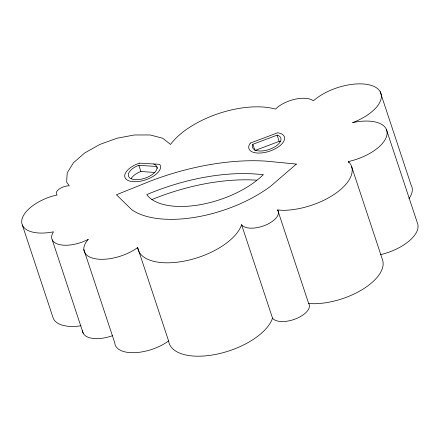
<?xml version="1.0" encoding="UTF-8"?>
<svg xmlns="http://www.w3.org/2000/svg" width="440" height="440" viewBox="0 0 440 440"><rect width="100%" height="100%" fill="white"/><g stroke="black" fill="none" stroke-linecap="round" stroke-linejoin="round"><path stroke-width="0.66" d="M252.885 144.287L252.445 145.189A14.944 7.15 -18.3 0 0 270.083 149.127A14.944 7.15 -18.3 0 0 278.201 135.471L277.107 135.151L252.885 144.287L254.947 150.513M156.761 166.524L138.826 165.27L136.422 166.276A14.944 7.15 -18.3 0 0 129.222 177.403A14.944 7.15 -18.3 0 0 146.548 177.617A14.944 7.15 -18.3 0 0 156.761 166.524L155.59 164.972L153.769 163.982M154.841 172.469L140.888 171.496L138.484 172.502A14.944 7.15 -18.3 0 0 131.164 178.574M255.585 150.271L279.169 141.378L280.264 141.697M277.656 209.941L282.584 210.342A50.534 24.178 -18.3 0 0 337.073 192.33A50.534 24.178 -18.3 0 0 348.42 161.541A38.093 18.227 -18.3 0 0 387.052 134.052A38.093 18.227 -18.3 0 0 352.577 122.639A39.748 19.019 -18.3 0 0 375.342 87.114A39.748 19.019 -18.3 0 0 313.473 100.76A23.084 11.044 -18.3 0 0 275.49 109.109A67.188 32.148 -18.3 0 0 170.544 144.436L162.718 138.237L150.2 134.965L134.359 134.976L116.903 138.27L99.732 144.49L84.711 152.955L73.463 162.751L67.21 172.821L66.638 182.061L69.218 185.768A9.466 4.527 -18.3 0 0 58.916 189.233A9.466 4.527 -18.3 0 0 57.046 195.024L51.436 196.389A36.361 17.396 -18.3 0 0 21.714 222.239A36.361 17.396 -18.3 0 0 53.493 231.809A25.845 12.364 -18.3 0 0 59.857 244.684A25.845 12.364 -18.3 0 0 88.297 239.338A33.253 15.912 -18.3 0 0 95.761 258.846A33.253 15.912 -18.3 0 0 137.654 247.555A54.571 26.109 -18.3 0 0 187.006 260.546A54.571 26.109 -18.3 0 0 241.571 224.714A19.646 9.4 -18.3 0 0 265.194 225.28A19.646 9.4 -18.3 0 0 277.656 209.941L308.605 303.325A19.646 9.4 -18.3 0 1 296.142 318.665A19.646 9.4 -18.3 0 1 272.52 318.098A54.571 26.109 -18.3 0 1 217.954 353.931A54.571 26.109 -18.3 0 1 168.603 340.94A33.253 15.912 -18.3 0 1 134.558 352.677A33.253 15.912 -18.3 0 1 114.78 342.892L83.831 249.508M308.605 303.325L313.533 303.727A50.534 24.178 -18.3 0 0 363.539 288.789A50.534 24.178 -18.3 0 0 382.558 259.963L351.61 166.579M380.144 91.608L411.092 184.993A39.748 19.019 -18.3 0 1 408.991 198.578M386.342 129.294L417.291 222.679A38.093 18.227 -18.3 0 1 380.639 254.634M348.42 161.541L348.849 162.839M277.107 135.151L279.169 141.378M241.571 224.714L272.52 318.098M156.97 167.145L157.382 168.394M138.826 165.27L140.888 171.496M137.654 247.555L168.603 340.94M52.245 239.872L83.193 333.256M22.33 224.978L53.284 318.368A36.361 17.396 -18.3 0 0 80.971 325.804M112.712 335.61A25.845 12.364 -18.3 0 1 82.577 330.798M151.85 199.59A133.023 63.646 -18.3 0 1 256.74 180.18M250.201 143.138L248.897 145.794A18.673 8.932 -18.3 0 0 270.947 150.716A18.673 8.932 -18.3 0 0 281.089 133.645L277.844 132.71L250.201 143.138M296.351 164.076L271.029 185.911A91.63 43.84 -18.3 0 1 131.72 209.671L116.441 194.761L151.041 180.835A156.294 74.778 -18.3 0 1 266.354 161.161L296.351 164.076M139.315 163.125L134.866 164.995A18.673 8.932 -18.3 0 0 125.868 178.899A18.673 8.932 -18.3 0 0 147.516 179.163A18.673 8.932 -18.3 0 0 160.287 165.297L159.555 164.329L139.315 163.125M263.148 174.774A133.023 63.646 -18.3 0 0 146.757 194.629A68.283 32.67 -18.3 0 0 199.452 204.82A68.283 32.67 -18.3 0 0 263.148 174.774"/></g></svg>
